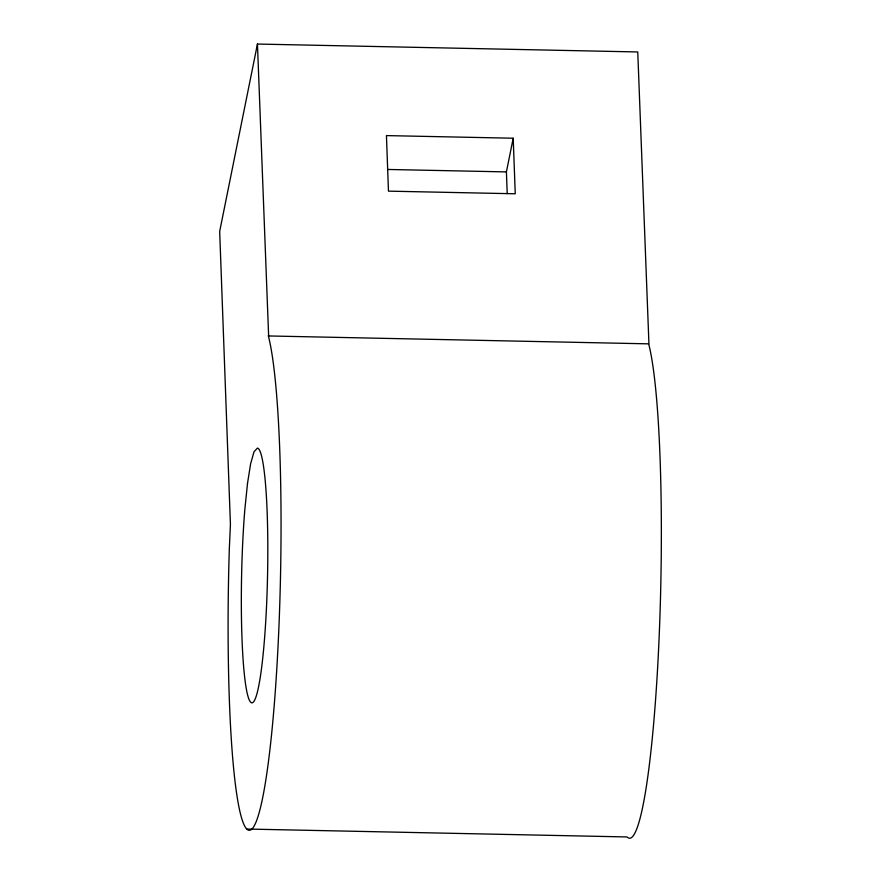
<?xml version="1.0" encoding="UTF-8"?>
<svg xmlns="http://www.w3.org/2000/svg" width="881" height="881" viewBox="0 0 881 881"><rect width="100%" height="100%" fill="white"/><g stroke="black" fill="none" stroke-linecap="round" stroke-linejoin="round"><path stroke-width="1.32" d="M257.45 44.05L219.677 231.406L230.426 524.437L229.291 549.755A254.917 25.934 -88.8 0 0 244.566 825.838A254.917 25.934 -88.8 0 0 278.11 644.87A254.917 25.934 -88.8 0 0 268.683 337.236L257.45 44.05L637.756 51.957L648.989 345.143A254.917 25.934 -88.8 0 1 658.922 642.007A254.917 25.934 -88.8 0 1 627.041 836.95L246.735 829.043M507.203 193.589L506.41 171.905L513.205 138.218L386.44 135.597L388.466 191.144L515.242 193.776L513.205 138.218M387.86 169.46L506.41 171.905M268.154 335.947L648.46 343.843M247.495 483.493L244.841 509.449A127.459 12.973 -88.8 0 0 247.44 694.283A127.459 12.973 -88.8 0 0 266.789 600.28A127.459 12.973 -88.8 0 0 257.472 448.088L254.025 451.733L250.622 463.802L247.495 483.493"/></g></svg>
